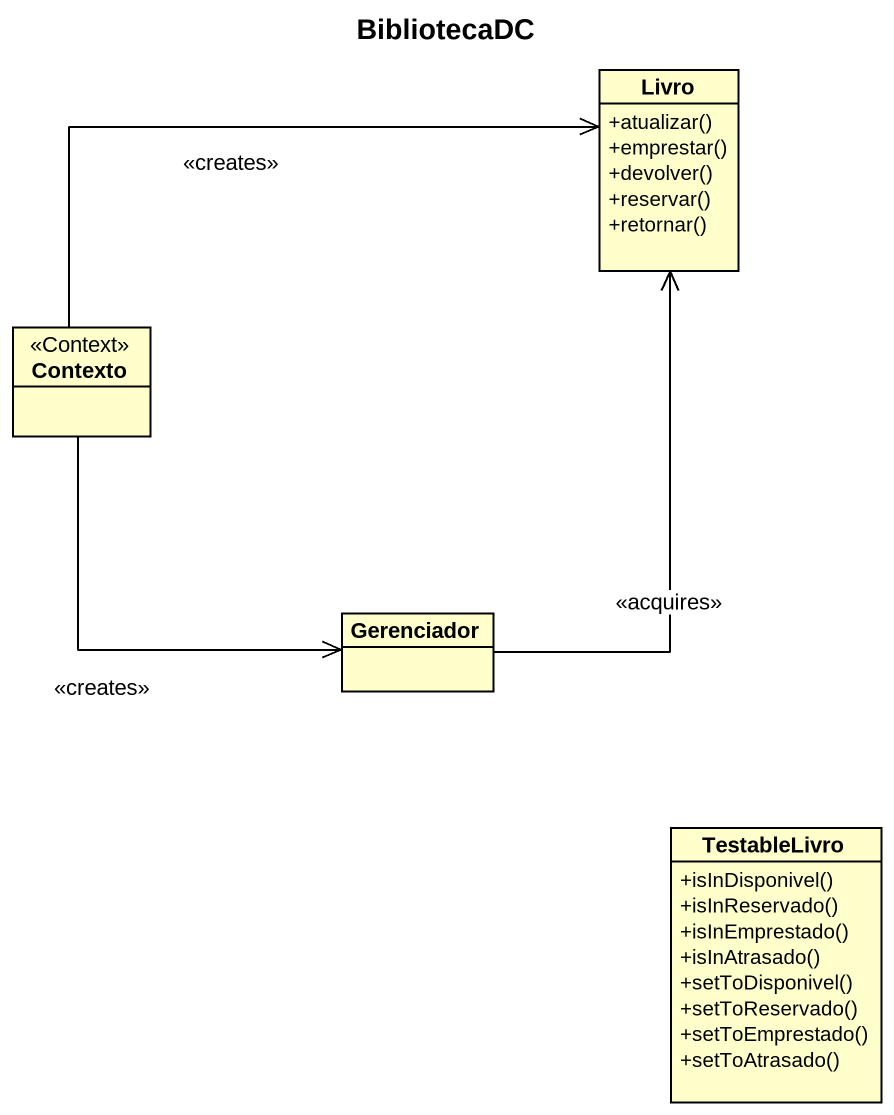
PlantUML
@startuml
title BibliotecaDC
hide circle
hide empty members
skinparam classAttributeIconSize 0
class Livro {
  +atualizar()
  +emprestar()
  +devolver()
  +reservar()
  +retornar()
}
class Contexto <<Context>>
class Gerenciador
class TestableLivro {
  +isInDisponivel()
  +isInReservado()
  +isInEmprestado()
  +isInAtrasado()
  +setToDisponivel()
  +setToReservado()
  +setToEmprestado()
  +setToAtrasado()
}
Contexto -right-> Livro : <<creates>>
Contexto --> Gerenciador : <<creates>>
Gerenciador -up-> Livro : <<acquires>>
@enduml
